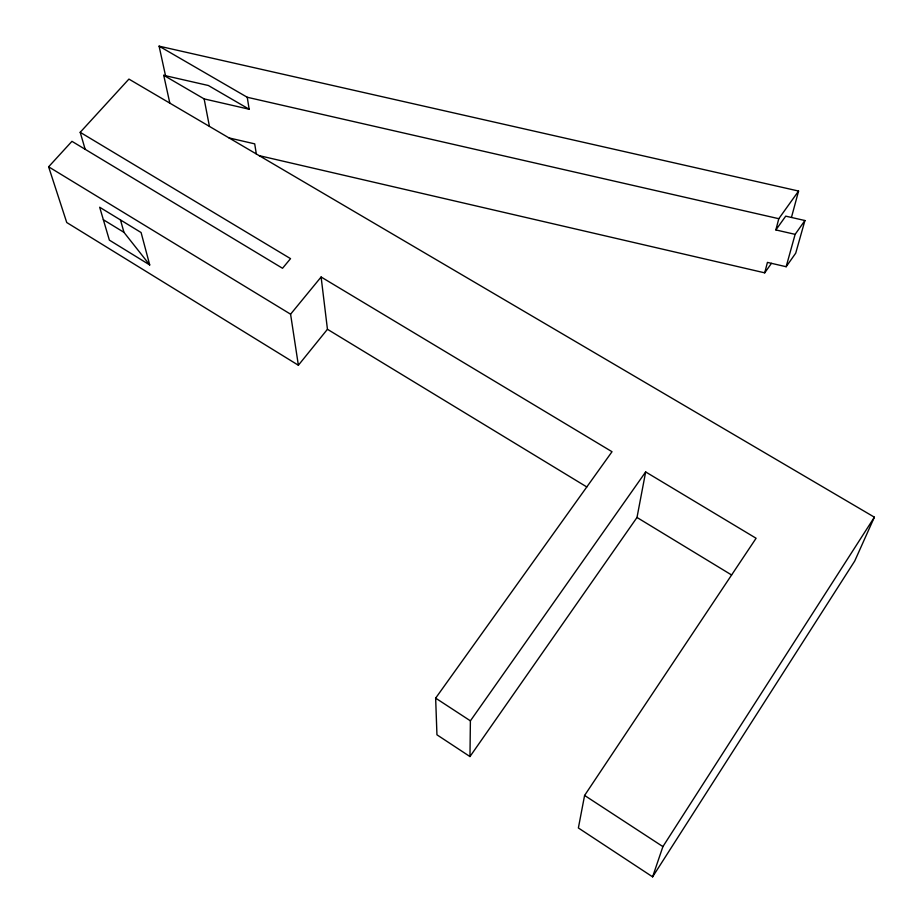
<?xml version="1.0" encoding="UTF-8"?>
<svg xmlns="http://www.w3.org/2000/svg" width="923" height="923" viewBox="0 0 923 923"><rect width="100%" height="100%" fill="white"/><g stroke="black" fill="none" stroke-linecap="round" stroke-linejoin="round"><path stroke-width="1.38" d="M80.197 132.312L290.537 258.648L282.53 268.27L71.948 141.334L48.619 166.809L66.744 222.524L298.371 365.243L290.583 314.189L321.112 277.004L612.018 451.716L435.644 698.134L436.948 734.812L469.969 756.56L470.395 720.84L645.662 471.93L756.099 538.259L584.594 795.441L578.375 827.966L652.607 876.85L854.721 561.034L874.381 517.18L128.92 79.09L80.197 132.312L85.17 149.307M469.969 756.56L636.997 517.468L645.662 471.93M259.155 155.629L764.717 272.839L767.428 262.397L786.154 266.724L795.718 253.167L804.925 220.528L785.727 216.144L775.874 229.931L795.13 234.35L804.925 220.528M775.874 229.931L778.793 218.705L798.58 191.049L159.091 46.15L165.529 75.721M791.449 217.447L798.58 191.049M786.154 266.724L795.13 234.35M652.607 876.85L662.91 846.599L874.381 517.18M764.717 272.839L771.455 263.332M298.371 365.243L327.446 329.28L321.112 277.004M169.82 103.122L163.729 75.317L208.367 85.504L249.164 109.226L247.237 97.261L159.091 46.15M247.237 97.261L778.793 218.705M163.729 75.317L204.133 98.899L249.164 109.226M229.042 137.931L254.702 143.861L256.329 153.968M327.446 329.28L586.797 486.952M636.997 517.468L731.604 574.983M48.619 166.809L290.583 314.189M103.353 219.732L123.959 232.342L149.722 264.947L141.092 232.527L99.672 207.237L109.364 240.13L149.722 264.947M435.644 698.134L470.395 720.84M584.594 795.441L662.91 846.599M120.475 219.939L123.959 232.342M204.133 98.899L209.429 126.405"/></g></svg>
